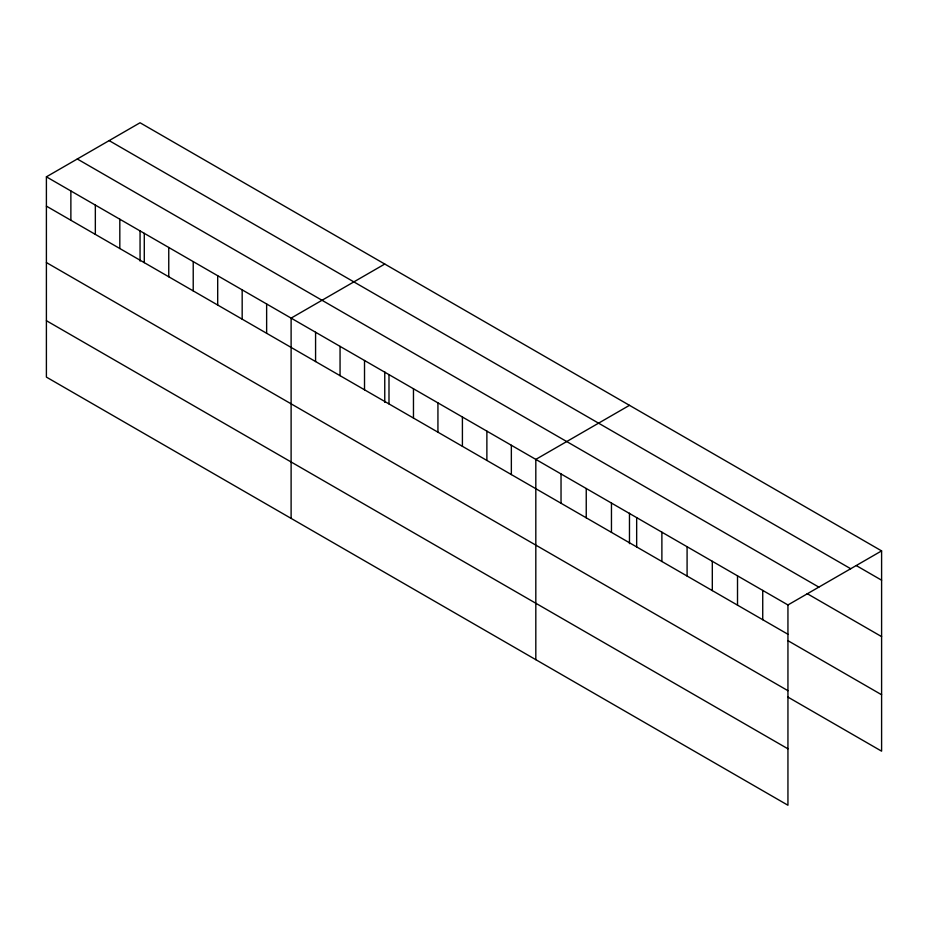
<?xml version="1.0" encoding="UTF-8"?>
<svg xmlns="http://www.w3.org/2000/svg" width="928" height="928" viewBox="0 0 928 928"><rect width="100%" height="100%" fill="white"/><g stroke="black" fill="none" stroke-linecap="round" stroke-linejoin="round"><path stroke-width="1.39" d="M46.4 176.83L787.942 604.963L787.942 805.237L46.4 377.104L46.4 176.83L140.058 122.763L881.6 550.896L881.6 751.17L787.953 697.102M384.76 264.051L291.114 318.118L291.114 518.392M629.474 405.327L535.816 459.395L535.816 659.669M787.942 604.963L881.6 550.896M856.393 565.639L881.6 580.197M109.144 140.604L850.698 568.736M77.302 158.99L818.856 587.122M807.163 593.642L881.6 636.608M46.4 206.132L787.942 634.265M787.953 640.68L881.6 694.747M46.4 262.554L787.942 690.687M46.4 320.694L787.942 748.815M762.735 590.405L762.735 619.707M737.516 575.847L737.516 605.149M712.31 561.289L712.31 590.591M687.091 546.743L687.091 576.033M661.884 532.185L661.884 561.486M636.666 517.627L636.666 546.928M629.474 513.196L629.474 543.646M611.459 503.069L611.459 532.37M586.241 488.511L586.241 517.812M561.034 473.953L561.034 503.254M511.351 445.266L511.351 474.568M486.875 431.137L486.875 460.439M462.411 417.02L462.411 446.31M437.935 402.891L437.935 432.193M413.47 388.762L413.47 418.064M388.994 374.634L388.994 403.935M384.76 371.908L384.76 402.358M364.518 360.505L364.518 389.806M340.054 346.376L340.054 375.678M315.578 332.247L315.578 361.549M266.638 303.99L266.638 333.291M242.173 289.861L242.173 319.162M217.697 275.732L217.697 305.034M193.221 261.603L193.221 290.905M168.757 247.474L168.757 276.776M144.281 233.346L144.281 262.647M140.058 230.631L140.058 261.081M119.816 219.217L119.816 248.518M95.34 205.088L95.34 234.39M70.876 190.959L70.876 220.261"/></g></svg>
